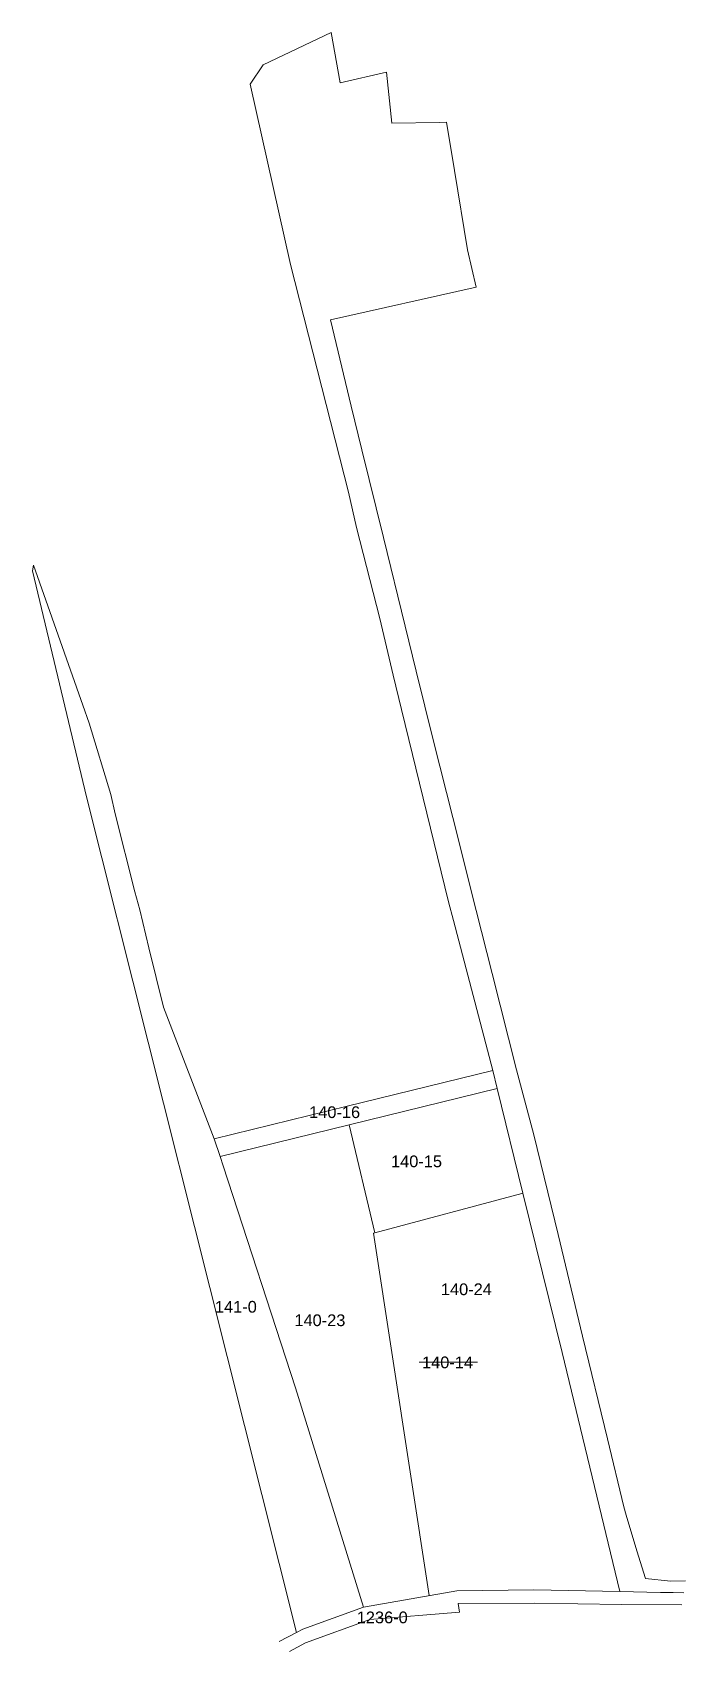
# Model space of a CAD drawing. Header units: metres. Extents: x 7514592 to 7514732, y 4692376 to 4692721.
import ezdxf

# ---------------------------------------------------------------- set-up
doc = ezdxf.new("R2010")
doc.units = ezdxf.units.M
for name, color, linetype, lineweight in [('Ndarjet', 1, 'Continuous', 0), ('Nr Parceles Baze', 7, 'Continuous', 0), ('Nr-Kojshi', 254, 'Continuous', 0), ('Nr-Ri', 1, 'Continuous', 0), ('Parc-Baz', 7, 'Continuous', 0), ('Parc-Kojshi', 254, 'Continuous', 0)]:
    doc.layers.add(name, color=color, linetype=linetype, lineweight=lineweight)
doc.styles.get("Standard").update_dxf_attribs({"font": 'arial.ttf'})

msp = doc.modelspace()

# ---------------------------------------------------------------- linework, layer by layer
at = {"layer": 'Ndarjet', "flags": 128}
for points in [[(7514665.31, 4692465.41), (7514665.01, 4692465.33), (7514676.87, 4692387.98)], [(7514674.75, 4692437.77), (7514687.17, 4692437.77)]]:
    msp.add_lwpolyline(points, dxfattribs=at)
at = {"layer": 'Parc-Baz', "flags": 128}
msp.add_lwpolyline([(7514717.56, 4692388.84), (7514699.22, 4692389.22), (7514682.79, 4692389.01), (7514662.9, 4692385.55), (7514648.41, 4692432.28), (7514633.01, 4692479.64), (7514632.36, 4692481.64), (7514659.85, 4692488.39), (7514665.31, 4692465.41), (7514696.67, 4692473.79), (7514696.89, 4692473.85), (7514705.25, 4692439.83), (7514717.56, 4692388.84)], dxfattribs=at)
at = {"layer": 'Parc-Kojshi', "flags": 128}
for points in [[(7514731.17, 4692388.6), (7514728.93, 4692388.62), (7514726.18, 4692388.63), (7514717.56, 4692388.84), (7514705.25, 4692439.83), (7514696.89, 4692473.85), (7514691.42, 4692496.14), (7514690.47, 4692500.03), (7514682.09, 4692532.03), (7514681.05, 4692536.02), (7514671, 4692577), (7514669.21, 4692584.33), (7514666.39, 4692596.46), (7514661.4, 4692615.87), (7514659.67, 4692623.38), (7514647.36, 4692671.98), (7514638.7, 4692710.45), (7514641.51, 4692714.56), (7514656, 4692721.48), (7514657.91, 4692710.72), (7514667.82, 4692712.99), (7514668.91, 4692702.08), (7514679.12, 4692702.26), (7514680.59, 4692702.29), (7514682.3, 4692692), (7514685.06, 4692675.11), (7514686.9, 4692667.14), (7514655.84, 4692660.17), (7514660.29, 4692641.73), (7514662.56, 4692632.45), (7514667.15, 4692613.72), (7514671.79, 4692594.78), (7514674.15, 4692585.2), (7514677.83, 4692570.3), (7514681.91, 4692554), (7514686.9, 4692534.14), (7514690.29, 4692520.68), (7514695.49, 4692500.16), (7514699.22, 4692486.29), (7514704.38, 4692464.99), (7514709.61, 4692443.36), (7514714.91, 4692421.44), (7514714.92, 4692421.45), (7514714.91, 4692421.43), (7514718.36, 4692406.96), (7514718.89, 4692405.16), (7514721.16, 4692397.57), (7514723, 4692391.62), (7514728.31, 4692391.1), (7514731.56, 4692391.11)], [(7514662.9, 4692385.55), (7514649.99, 4692380.8), (7514648.63, 4692380.11), (7514630.13, 4692453.69), (7514603.85, 4692558.38), (7514592.31, 4692606.61), (7514592.54, 4692607.84), (7514603.04, 4692577.96), (7514604.4, 4692574.09), (7514609.05, 4692558.92), (7514609.97, 4692554.74), (7514614.15, 4692538.16), (7514615.22, 4692534.31), (7514617.11, 4692526.18), (7514620.26, 4692513.54), (7514631.05, 4692485.44), (7514632.36, 4692481.64), (7514633.01, 4692479.64), (7514648.41, 4692432.28), (7514662.9, 4692385.55)], [(7514691.42, 4692496.14), (7514696.89, 4692473.85), (7514696.67, 4692473.79), (7514665.31, 4692465.41), (7514659.85, 4692488.39), (7514691.42, 4692496.14)], [(7514644.93, 4692378.21), (7514648.63, 4692380.11), (7514649.99, 4692380.8), (7514662.9, 4692385.55), (7514682.79, 4692389.01), (7514699.22, 4692389.22), (7514717.56, 4692388.84), (7514726.18, 4692388.63), (7514728.93, 4692388.62), (7514731.17, 4692388.6)], [(7514730.77, 4692386.03), (7514717.87, 4692386.08), (7514699.31, 4692386.36), (7514683.11, 4692386.29), (7514683.35, 4692384.42), (7514664.21, 4692382.9), (7514650.56, 4692377.91), (7514647.15, 4692376.04)]]:
    msp.add_lwpolyline(points, dxfattribs=at)
msp.add_lwpolyline([(7514632.36, 4692481.64), (7514631.05, 4692485.44), (7514659.41, 4692492.4), (7514690.47, 4692500.03), (7514691.42, 4692496.14), (7514659.85, 4692488.39), (7514632.36, 4692481.64)], close=True, dxfattribs=at)

# ---------------------------------------------------------------- texts
at = {"layer": 'Nr Parceles Baze'}
msp.add_text('140-14', height=2.5, dxfattribs=at).set_placement((7514675.37, 4692436.49))
at = {"layer": 'Nr-Kojshi'}
for s, p in [('140-16', (7514651.3, 4692489.87)), ('140-15', (7514668.76, 4692479.38)), ('141-0', (7514631.22, 4692448.35)), ('1236-0', (7514661.45, 4692382.09))]:
    msp.add_text(s, height=2.5, dxfattribs=at).set_placement(p)
at = {"layer": 'Nr-Ri'}
for s, p in [('140-24', (7514679.39, 4692452.09)), ('140-23', (7514648.16, 4692445.48))]:
    msp.add_text(s, height=2.5, dxfattribs=at).set_placement(p)

doc.saveas('drawing.dxf')
